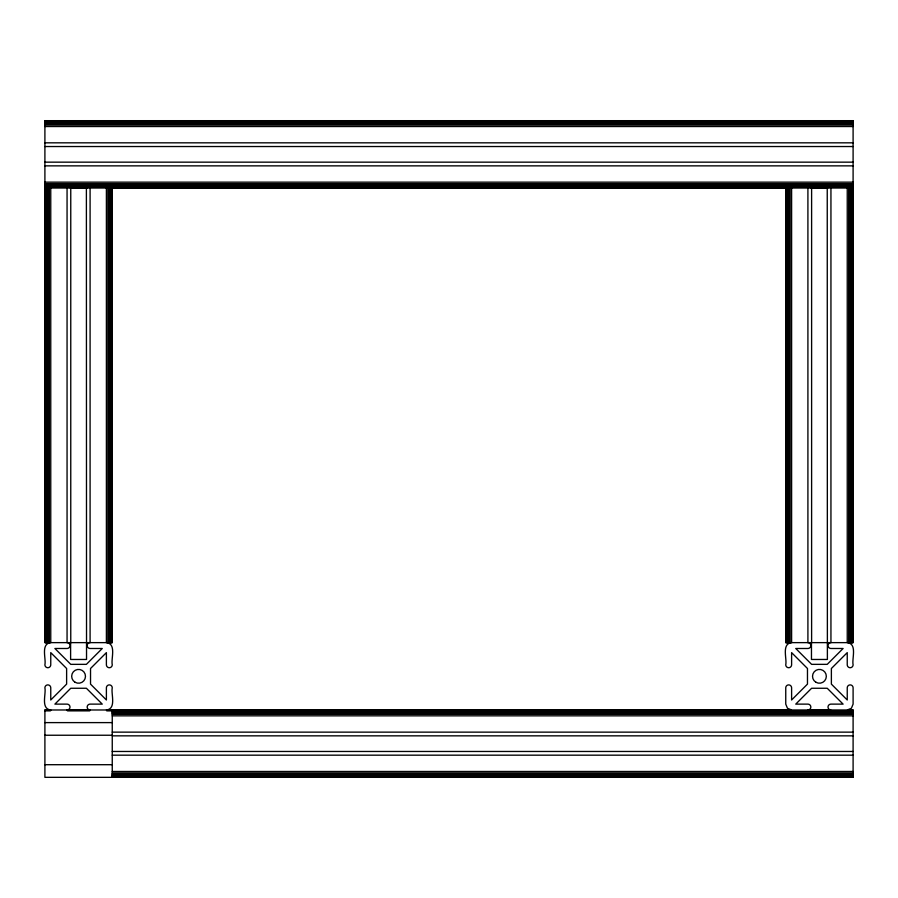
<?xml version="1.0" encoding="UTF-8"?>
<svg xmlns="http://www.w3.org/2000/svg" width="898" height="898" viewBox="0 0 898 898"><rect width="100%" height="100%" fill="white"/><g stroke="black" fill="none" stroke-linecap="round" stroke-linejoin="round"><path stroke-width="1.35" d="M479.745 187.233L476.816 188.019M106.391 709.981C116.695 708.87 110.881 693.828 112.25 687.823A2.93 2.93 0 0 0 109.32 684.893A2.93 2.93 0 0 0 106.391 687.823L106.391 699.98L90.53 684.119L90.53 668.494L106.391 652.633L106.391 664.789A2.93 2.93 0 0 0 109.32 667.719A2.93 2.93 0 0 0 112.25 664.789C110.881 658.784 116.695 643.743 106.391 642.631L106.391 188.019M44.9 120.871L853.1 120.871M44.9 121.118L853.1 121.118M44.9 121.455L853.1 121.455M44.9 121.881L853.1 121.881M44.9 122.386L853.1 122.386M44.9 122.959L853.1 122.959M44.9 123.598L853.1 123.598M44.9 124.283L853.1 124.283M44.9 125.013L853.1 125.013M44.9 126.528L853.1 126.528M44.9 142.827L853.1 142.827M44.9 146.531L853.1 146.531M44.9 162.156L853.1 162.156M44.9 165.861L853.1 165.861M44.9 182.159L853.1 182.159M44.9 183.675L853.1 183.675M44.9 184.404L853.1 184.404M44.9 185.089L853.1 185.089M44.9 185.729L853.1 185.729M44.9 186.301L853.1 186.301M44.9 186.806L853.1 186.806M44.9 187.233L853.1 187.233M70.156 187.57L86.994 187.57M110.847 187.57L787.153 187.57M811.006 187.57L827.844 187.57M70.156 187.817L86.994 187.817M112.25 187.817L785.75 187.817M811.006 187.817L827.844 187.817M44.9 188.019L853.1 188.019M791.363 709.981L44.9 709.981L44.9 777.331L853.1 777.331L853.1 709.981L847.488 709.981M808.2 709.981L830.65 709.981M44.9 710.183L50.513 710.183M67.35 710.183L89.8 710.183M106.638 710.183L791.363 710.183M808.2 710.183L830.65 710.183M847.488 710.183L853.1 710.183M44.9 710.43L50.513 710.43M67.35 710.43L89.8 710.43M106.638 710.43L791.363 710.43M808.2 710.43L830.65 710.43M847.488 710.43L853.1 710.43M44.9 710.767L50.513 710.767M67.35 710.767L89.8 710.767M106.638 710.767L853.1 710.767M112.25 711.194L853.1 711.194M112.25 711.699L853.1 711.699M112.25 712.271L853.1 712.271M112.25 712.911L853.1 712.911M112.25 713.596L853.1 713.596M112.25 714.325L853.1 714.325M112.25 715.841L853.1 715.841M44.9 722.609L112.25 722.609M112.25 732.139L853.1 732.139M44.9 735.238L112.25 735.238M112.25 735.844L853.1 735.844M112.25 751.469L853.1 751.469M112.25 755.173L853.1 755.173M44.9 764.703L112.25 764.703M112.25 771.472L853.1 771.472M112.25 772.987L853.1 772.987M112.25 773.717L853.1 773.717M112.25 774.402L853.1 774.402M112.25 775.041L853.1 775.041M112.25 775.614L853.1 775.614M112.25 776.119L853.1 776.119M112.25 776.545L853.1 776.545M112.25 776.882L853.1 776.882M112.25 777.129L853.1 777.129M421.184 188.019L418.255 187.233M50.759 709.981C40.455 708.87 46.269 693.828 44.9 687.823A2.93 2.93 0 0 1 47.83 684.893A2.93 2.93 0 0 1 50.759 687.823L50.759 699.98L66.62 684.119L66.62 668.494L50.759 652.633L50.759 664.789A2.93 2.93 0 0 1 47.83 667.719A2.93 2.93 0 0 1 44.9 664.789C46.269 658.784 40.455 643.743 50.759 642.631L50.759 188.019M852.898 188.019L852.898 642.631M852.651 188.019L852.651 642.631M852.314 188.019L852.314 642.631M851.888 188.019L851.888 642.631M851.383 188.019L851.383 642.631M850.81 188.019L850.81 642.631M850.17 188.019L850.17 642.631M849.486 188.019L849.486 642.631M848.756 188.019L848.756 642.631M847.241 188.019L847.241 642.631C857.545 643.743 851.731 658.784 853.1 664.789A2.93 2.93 0 0 1 850.17 667.719A2.93 2.93 0 0 1 847.241 664.789L847.241 652.633L831.38 668.494L831.38 684.119L847.241 699.98L847.241 687.823A2.93 2.93 0 0 1 850.17 684.893A2.93 2.93 0 0 1 853.1 687.823L853.1 704.122L851.383 708.264L847.241 709.981L830.942 709.981A2.93 2.93 0 0 1 828.012 707.052A2.93 2.93 0 0 1 830.942 704.122L843.099 704.122L827.238 688.261L811.612 688.261L795.751 704.122L807.908 704.122A2.93 2.93 0 0 1 810.838 707.052A2.93 2.93 0 0 1 807.908 709.981L791.609 709.981L787.467 708.264L785.75 704.122L785.75 687.823A2.93 2.93 0 0 1 788.68 684.893A2.93 2.93 0 0 1 791.609 687.823L791.609 699.98L807.47 684.119L807.47 668.494L791.609 652.633L791.609 664.789A2.93 2.93 0 0 1 788.68 667.719A2.93 2.93 0 0 1 785.75 664.789C787.119 658.784 781.305 643.743 791.609 642.631L791.609 188.019M830.942 188.019L830.942 642.631A2.93 2.93 0 0 0 828.012 645.561A2.93 2.93 0 0 0 830.942 648.491L843.099 648.491L827.238 664.352L811.612 664.352L795.751 648.491L807.908 648.491A2.93 2.93 0 0 0 810.838 645.561A2.93 2.93 0 0 0 807.908 642.631L807.908 188.019M827.238 188.019L827.384 659.469L811.466 659.469L811.466 642.631M811.612 188.019L811.612 642.631M790.094 188.019L790.094 642.631M789.364 188.019L789.364 642.631M788.68 188.019L788.68 642.631M788.04 188.019L788.04 642.631M787.467 188.019L787.467 642.631M786.962 188.019L786.962 642.631M786.536 188.019L786.536 642.631M786.199 188.019L786.199 642.631M785.952 188.019L785.952 642.631M785.75 188.019L785.75 642.631L853.1 642.631L853.1 120.669L44.9 120.669L44.9 642.631L112.25 642.631L112.25 188.019M112.25 709.981L112.25 777.331M112.048 188.019L112.048 642.631M111.801 188.019L111.801 642.631M111.464 188.019L111.464 642.631M111.038 188.019L111.038 642.631M110.533 188.019L110.533 642.631M109.96 188.019L109.96 642.631M109.32 188.019L109.32 642.631M108.636 188.019L108.636 642.631M107.906 188.019L107.906 642.631M90.092 188.019L90.092 642.631A2.93 2.93 0 0 0 87.162 645.561A2.93 2.93 0 0 0 90.092 648.491L102.249 648.491L86.388 664.352L70.762 664.352L54.901 648.491L67.058 648.491A2.93 2.93 0 0 0 69.988 645.561A2.93 2.93 0 0 0 67.058 642.631L67.058 188.019M86.388 188.019L86.534 659.469L70.616 659.469L70.616 642.631M70.762 188.019L70.762 642.631M49.244 188.019L49.244 642.631M48.514 188.019L48.514 642.631M47.83 188.019L47.83 642.631M47.19 188.019L47.19 642.631M46.617 188.019L46.617 642.631M46.112 188.019L46.112 642.631M45.686 188.019L45.686 642.631M45.349 188.019L45.349 642.631M45.102 188.019L45.102 642.631M90.092 709.981A2.93 2.93 0 0 1 87.162 707.052A2.93 2.93 0 0 1 90.092 704.122L102.249 704.122L86.388 688.261L70.762 688.261L54.901 704.122L67.058 704.122A2.93 2.93 0 0 1 69.988 707.052A2.93 2.93 0 0 1 67.058 709.981M459.754 120.77A2.93 2.93 0 0 1 460.517 120.669M460.517 188.019A2.93 2.93 0 0 1 458.44 187.166M439.56 187.166A2.93 2.93 0 0 1 437.483 188.019M437.483 120.669A2.93 2.93 0 0 1 438.246 120.77M815.878 682.233A6.903 6.903 0 0 0 826.328 676.419A6.903 6.903 0 0 0 816.069 670.278A6.903 6.903 0 0 0 815.878 682.233M75.028 682.233A6.903 6.903 0 0 0 85.478 676.419A6.903 6.903 0 0 0 75.219 670.278A6.903 6.903 0 0 0 75.028 682.233"/></g></svg>
